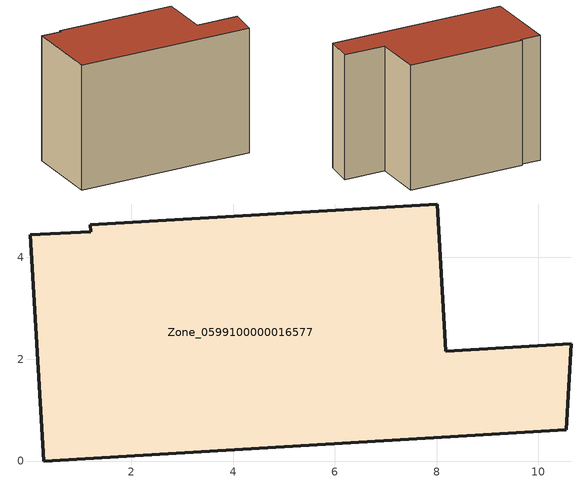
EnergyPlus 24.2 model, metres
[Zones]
Zone_0599100000016577
 floor ground (C_G): 8.01,5.05 8.18,2.16 10.64,2.31 10.54,0.61 0.28,0 0.01,4.45 1.2,4.5 1.19,4.65 z0
 wall outside (C_F): 10.54,0.61 10.64,2.31 8.18,2.16 8.01,5.05 1.19,4.65 1.2,4.5 0.01,4.45 0.28,0 10.54,0.61 z0:7.35
 roof outside (C_R): 8.18,2.16 8.01,5.05 1.19,4.65 1.2,4.5 0.01,4.45 0.28,0 10.54,0.61 10.64,2.31 z7.35
[BUILDING]
Pand.0599100000016577: North Axis=0; Terrain=City; Loads Convergence Tolerance Value=0.04; Temperature Convergence Tolerance Value=0.4; Solar Distribution=FullExterior; Maximum Number of Warmup Days=25; Minimum Number of Warmup Days=1
[Site:Location]
Rotterdam.The.Hague.AP_ZH_NLD Design_Conditions: Latitude=51.96; Longitude=4.45; Time Zone=1; Elevation=-4.5
[SITE:GROUNDTEMPERATURE:BUILDINGSURFACE]
18, 18, 18, 18, 18, 18, 18, 18, 18, 18, 18, 18
[MATERIAL] Thermal Absorptance=0.9; Solar Absorptance=0.7; Visible Absorptance=0.7
Name | Roughness | Thickness | Conductivity | Density | Specific Heat
G.TC.1946 | MediumSmooth | 0.15 | 1 | 540 | 1210
F.TC.1946 | Rough | 0.3 | 0.857143 | 1920 | 840
R.TC.1946 | MediumRough | 0.2 | 0.909091 | 1500 | 1000
[CONSTRUCTION]
C_G: G.TC.1946
C_F: F.TC.1946
C_R: R.TC.1946
[ZONE]
Zone_0599100000016577: Type=1; Multiplier=1; Ceiling Height=Autocalculate; Volume=Autocalculate; Floor Area=autocalculate; Part of Total Floor Area=Yes
[ZONEINFILTRATION:DESIGNFLOWRATE]
Infil_Zone_0599100000016577: Zone or ZoneList or Space or SpaceList=Zone_0599100000016577; Schedule=AlwaysOn; Design Flow Rate Calculation Method=Flow/Area; Flow Rate per Floor Area=0.003; Constant Term Coefficient=1; Temperature Term Coefficient=0; Velocity Term Coefficient=0; Velocity Squared Term Coefficient=0
[HVACTEMPLATE:ZONE:IDEALLOADSAIRSYSTEM]
Zone_0599100000016577: Maximum Heating Supply Air Temperature=50; Minimum Cooling Supply Air Temperature=13; Maximum Heating Supply Air Humidity Ratio=0.0156; Minimum Cooling Supply Air Humidity Ratio=0.0077; Heating Limit=NoLimit; Cooling Limit=NoLimit; Dehumidification Control Type=ConstantSensibleHeatRatio; Cooling Sensible Heat Ratio=0.7; Dehumidification Setpoint=60; Humidification Control Type=None; Humidification Setpoint=30; Outdoor Air Method=None; Outdoor Air Flow Rate per Person=0.00944; Outdoor Air Flow Rate per Zone Floor Area=0; Outdoor Air Flow Rate per Zone=0; Demand Controlled Ventilation Type=None; Outdoor Air Economizer Type=NoEconomizer; Heat Recovery Type=None; Sensible Heat Recovery Effectiveness=0.7; Latent Heat Recovery Effectiveness=0.65
[ZONECONTROL:THERMOSTAT]
ThermostatControl_Zone_0599100000016577: Zone or ZoneList=Zone_0599100000016577; Control Type Schedule=DualSetpointControlType; Control 1=Thermostat_Zone_0599100000016577; Temperature Difference Between Cutout And Setpoint=0
[THERMOSTATSETPOINT:DUALSETPOINT]
Thermostat_Zone_0599100000016577: Heating Setpoint Temperature Schedule=HeatingSetpoint_Zone_0599100000016577; Cooling Setpoint Temperature Schedule=CoolingSetpoint_Zone_0599100000016577
[SCHEDULE:COMPACT]
HeatingSetpoint_Zone_0599100000016577: Through: 12/31, For: AllDays, Until: 24:00, 21
CoolingSetpoint_Zone_0599100000016577: Through: 12/31, For: AllDays, Until: 24:00, 24
DualSetpointControlType: Through: 12/31, For: AllDays, Until: 24:00, 4
AlwaysOn: Through: 12/31, For: AllDays, Until: 24:00, 1
